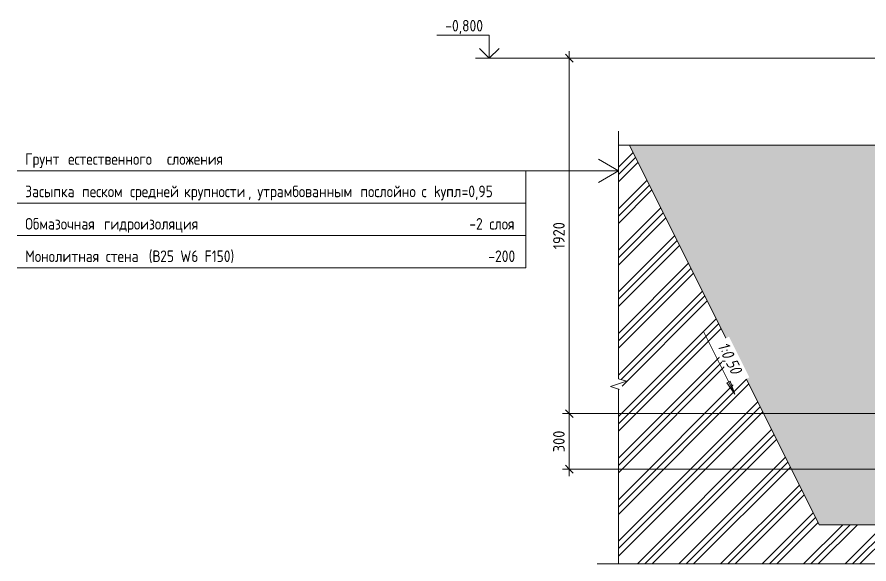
# Model space of a CAD drawing. Header units: millimetres. Extents: x 38448 to 77164, y -34879 to -200.
# Drawn here: x 54982 to 59586, y -3532 to -578 of the extents above; entities that cross this region are included whole.
import ezdxf

# ---------------------------------------------------------------- set-up
doc = ezdxf.new("R2010")
doc.units = ezdxf.units.MM
for name, color, linetype, lineweight in [('AA_Dim', 7, 'Continuous', 9), ('AA_Dim-25', 7, 'Continuous', 9), ('AA_Linii', 7, 'Continuous', 9), ('AA_Oformlenie', 7, 'Continuous', 9), ('AA_Vinoska', 7, 'Continuous', 9), ('AA_Visotnaya otmetka', 7, 'Continuous', 9), ('Gen_Dim', 7, 'Continuous', 9)]:
    doc.layers.add(name, color=color, linetype=linetype, lineweight=lineweight)
doc.styles.add('ISOCPEUR', font='isocpeur.TTF', dxfattribs={"width": 0.85, "height": 62.5})
doc.styles.add('ISOCPEUR_1', font='isocpeur.TTF', dxfattribs={"width": 0.9, "height": 62.5})
doc.styles.add('ISOCPEUR_I', font='isocpeui.ttf', dxfattribs={"width": 0.85, "height": 63.701923})
doc.dimstyles.new('01_Точн_3_знака__непрозр__1', dxfattribs={"dimscale": 304.8, "dimtxt": 62.672186, "dimasz": 0.139436, "dimexe": 0.123031, "dimexo": 0.082021, "dimgap": 0.020505, "dimtad": 1, "dimdec": 3, "dimrnd": 0.001, "dimdsep": 46, "dimtxsty": 'ISOCPEUR_1', "dimblk1": 'OBLIQUE', "dimblk2": 'OBLIQUE', "dimsah": 1, "dimcen": 0.09, "dimdle": 0.123031, "dimazin": 0, "dimtfac": 1, "dimtdec": 4, "dimtix": 1, "dimtmove": 0, "dimatfit": 3, "dimfxl": 1, "dimtvp": 1, "dimtfill": 1, "dimtolj": 1, "dimtzin": 0, "dimlwd": 18, "dimlwe": 18, "dimarcsym": 2})

# ---------------------------------------------------------------- blocks, each defined once
blk = doc.blocks.new('011_ЛинияОбрыва _ЭлУзла_Линия_ - Тип 1-3813961-Разрез 1 Опл')
at = {"layer": 'AA_Oformlenie'}
for p, q in [((39490.3, -1270), (39490.3, -2531.3)), ((39490.3, -2586.9), (39490.3, -3531.7))]:
    blk.add_line(p, q, dxfattribs=at)
blk = doc.blocks.new('011_ЛинияОбрыва _ЭлУзла_Линия_ - Тип 1-3813203-Разрез 1 Опл')
at = {"layer": 'AA_Oformlenie'}
for p, q in [((39375.3, -3531.7), (42642.7, -3531.7)), ((42698.3, -3531.7), (46098.4, -3531.7))]:
    blk.add_line(p, q, dxfattribs=at)
blk = doc.blocks.new('DIMBLOCK38-Разрез 1 Опл')
at = {"layer": 'AA_Dim-25', "lineweight": 30}
for p, q in [((57966.5, -800), (57945.2, -778.7)), ((57966.5, -800), (57987.7, -821.2)), ((57966.5, -2720), (57945.2, -2698.8)), ((57966.5, -2720), (57987.7, -2741.2))]:
    blk.add_line(p, q, dxfattribs=at)
at = {"layer": 'AA_Dim-25', "lineweight": 18}
for p, q in [((57966.5, -762.5), (57966.5, -2720)), ((59791.8, -800), (57929, -800)), ((57966.5, -800), (59791.8, -800)), ((59791.8, -2720), (57929, -2720)), ((57966.5, -2720), (59791.8, -2720))]:
    blk.add_line(p, q, dxfattribs=at)
at = {"layer": 'AA_Dim-25', "color": 0, "lineweight": 18, "insert": (57878.8, -1832.1), "char_height": 62.5, "width": 173.117, "attachment_point": 1, "rotation": 90, "line_spacing_factor": 1.135194, "style": 'ISOCPEUR_1', "bg_fill": 3, "box_fill_scale": 1.25, "bg_fill_color": 256, "bg_fill_true_color": 13158600, "bg_fill_transparency": 0}
blk.add_mtext('1920', dxfattribs=at)
blk = doc.blocks.new('_Oblique')
at = {"color": 0, "linetype": 'ByBlock', "lineweight": -2}
blk.add_line((-0.5, -0.5), (0.5, 0.5), dxfattribs=at)
blk = doc.blocks.new('DIMBLOCK39-Разрез 1 Опл')
at = {"layer": 'AA_Dim-25', "lineweight": 30}
for p, q in [((57966.5, -2720), (57945.2, -2698.8)), ((57966.5, -2720), (57987.7, -2741.2)), ((57966.5, -3020), (57945.2, -2998.8)), ((57966.5, -3020), (57987.7, -3041.2))]:
    blk.add_line(p, q, dxfattribs=at)
at = {"layer": 'AA_Dim-25', "lineweight": 18}
for p, q in [((59791.8, -2720), (57929, -2720)), ((57966.5, -2720), (57966.5, -3057.5)), ((57966.5, -2720), (59791.8, -2720)), ((59691.8, -3020), (57929, -3020)), ((57966.5, -3020), (59691.8, -3020))]:
    blk.add_line(p, q, dxfattribs=at)
at = {"layer": 'AA_Dim-25', "color": 0, "lineweight": 18, "insert": (57878.8, -2928.5), "char_height": 62.5, "width": 140.48, "attachment_point": 1, "rotation": 90, "line_spacing_factor": 1.135194, "style": 'ISOCPEUR_1', "bg_fill": 3, "box_fill_scale": 1.25, "bg_fill_color": 256, "bg_fill_true_color": 13158600, "bg_fill_transparency": 0}
blk.add_mtext('300', dxfattribs=at)
blk = doc.blocks.new('Высотные отметки - Стрелка вверх-400292-Разрез 1 Опл')
at = {"layer": 'AA_Vinoska'}
for p, q in [((46531.7, -1215), (46814.2, -1215)), ((46531.7, -1340), (46531.7, -1215)), ((46531.7, -1340), (46478.6, -1287)), ((46531.7, -1340), (46584.7, -1287)), ((46456.7, -1340), (46606.7, -1340))]:
    blk.add_line(p, q, dxfattribs=at)
blk = doc.blocks.new('010_Флажок - Бок Стена без засыпки-3814673-Разрез 1 Опл')
at = {"layer": 'AA_Vinoska'}
for p, q in [((39490.3, -1408.3), (39382, -1345.8)), ((36240.3, -1408.3), (38990.3, -1408.3)), ((39490.3, -1408.3), (38990.3, -1408.3)), ((38990.3, -1583.3), (38990.3, -1408.3)), ((39490.3, -1408.3), (39382, -1470.8)), ((36240.3, -1583.3), (38990.3, -1583.3)), ((38990.3, -1758.3), (38990.3, -1583.3)), ((36240.3, -1758.3), (38990.3, -1758.3)), ((38990.3, -1933.3), (38990.3, -1758.3)), ((36240.3, -1933.3), (38990.3, -1933.3))]:
    blk.add_line(p, q, dxfattribs=at)

msp = doc.modelspace()

# ---------------------------------------------------------------- hatches: boundary and pattern name
at = {"layer": 'AA_Oformlenie'}
h = msp.add_hatch(dxfattribs=at)
h.set_pattern_fill('FP_10', color=250, style=0, pattern_type=2)
h.set_pattern_definition([(45, (61257.69, -1995), (-112.253, 112.253), []), (45, (61297.37, -1995), (0, 224.5064), []), (45, (61218, -1995), (0, 224.5064), [])])
h.paths.add_polyline_path([(61534.048, -3531.7342), (64840.2, -3531.7342), (64840.2, -2777.5), (64796.8988, -2763.75), (64840.2, -2750), (64820.5737, -2750), (64820.5737, -2721.8457), (64840.2, -2721.8457), (64840.2, -1640), (64721.8122, -1640), (63881.8122, -3320), (59316.8122, -3320), (58291.8122, -1270), (58232.0327, -1270), (58232.0327, -2531.267), (58275.334, -2545.017), (58232.0327, -2558.767), (58251.659, -2558.767), (58251.659, -2586.9213), (58232.0327, -2586.9213), (58232.0327, -3531.7342), (61384.4352, -3531.7342), (61398.1852, -3488.4329), (61411.9352, -3531.7342), (61411.9352, -3512.1079), (61440.0895, -3512.1079), (61440.0895, -3531.7342)])
h = msp.add_hatch(dxfattribs=at)
h.set_pattern_fill('FP_9', color=250, style=0, pattern_type=2)
h.set_pattern_definition([(0, (61257.686, -1995), (101.6, 25.4), [8.382, -67.818, 8.382, -67.818, -406.4]), (0, (61257.686, -1995), (101.6, 25.4), [-152.4, 8.382, -144.018, 8.382, -67.818, -177.8]), (0, (61257.686, -1995), (101.6, 25.4), [-381, 8.382, -42.418, 8.382, -118.618]), (120, (61295.786, -1982.3), (-72.79705, 75.28818), [8.382, -67.818, 8.382, -67.818, -406.4]), (120, (61295.786, -1982.3), (-72.79705, 75.28818), [-152.4, 8.382, -144.018, 8.382, -67.818, -177.8]), (120, (61295.786, -1982.3), (-72.79705, 75.28818), [-381, 8.382, -42.418, 8.382, -118.618]), (240, (61308.486, -1931.5), (-28.80295, -100.68818), [8.382, -67.818, 8.382, -67.818, -406.4]), (240, (61308.486, -1931.5), (-28.80295, -100.68818), [-152.4, 8.382, -144.018, 8.382, -67.818, -177.8]), (240, (61308.486, -1931.5), (-28.80295, -100.68818), [-381, 8.382, -42.418, 8.382, -118.618])])
h.paths.add_polyline_path([(59316.8122, -3320), (63881.8122, -3320), (64721.8122, -1640), (63381.8122, -1640), (63381.8122, -3020), (63481.8122, -3020), (63481.8122, -3120), (59716.8122, -3120), (59716.8122, -3020), (59816.8122, -3020), (59816.8122, -1270), (58291.8122, -1270)])

# ---------------------------------------------------------------- linework, layer by layer
at = {"layer": 'AA_Linii'}
for p, q in [((58291.8122, -1270), (58232.0327, -1270)), ((59816.8122, -1270), (58291.8122, -1270)), ((58291.8122, -1270), (59316.8122, -3320)), ((59316.8122, -3320), (58291.8122, -1270)), ((59316.8122, -3320), (63881.8122, -3320)), ((63881.8122, -3320), (59316.8122, -3320))]:
    msp.add_line(p, q, dxfattribs=at)
at = {"layer": 'AA_Vinoska'}
for p, q in [((58232.0327, -1270), (58232.0327, -1195)), ((58232.0327, -2531.267), (58275.334, -2545.017)), ((58188.7076, -2572.8442), (58232.0327, -2558.767)), ((58232.0327, -2586.9213), (58188.7076, -2572.8442)), ((58275.334, -2545.017), (58232.0327, -2558.767))]:
    msp.add_line(p, q, dxfattribs=at)
at = {"layer": 'AA_Visotnaya otmetka'}
msp.add_line((57830.4804, -800), (57533.8556, -800), dxfattribs=at)

# ---------------------------------------------------------------- block references
at = {"layer": 'AA_Oformlenie'}
for name in ['011_ЛинияОбрыва _ЭлУзла_Линия_ - Тип 1-3813961-Разрез 1 Опл', '011_ЛинияОбрыва _ЭлУзла_Линия_ - Тип 1-3813203-Разрез 1 Опл']:
    msp.add_blockref(name, (18741.7506, 0), dxfattribs=at)
at = {"layer": 'AA_Visotnaya otmetka', "extrusion": (0, 0, -1)}
msp.add_blockref('Высотные отметки - Стрелка вверх-400292-Разрез 1 Опл', (-104065.5375, 540), dxfattribs=at)

# ---------------------------------------------------------------- next in the draw order: texts
at = {"layer": 'AA_Visotnaya otmetka', "insert": (57296.3975, -593.5801), "char_height": 62.5, "width": 239.899334, "attachment_point": 1, "line_spacing_factor": 1.135194, "style": 'ISOCPEUR', "bg_fill": 3, "box_fill_scale": 1.25, "bg_fill_color": 256, "bg_fill_true_color": 13158600, "bg_fill_transparency": 0}
msp.add_mtext('-0,800', dxfattribs=at)
at = {"layer": 'Gen_Dim', "insert": (58822.3155, -2325.4857), "char_height": 63.70192, "width": 213.57809, "attachment_point": 1, "rotation": 296.5650512, "line_spacing_factor": 1.135194, "style": 'ISOCPEUR_I', "bg_fill": 3, "box_fill_scale": 1.25, "bg_fill_color": 256, "bg_fill_true_color": 13158600, "bg_fill_transparency": 0}
msp.add_mtext('1:0,50', dxfattribs=at)

# ---------------------------------------------------------------- next in the draw order: hatches: boundary and pattern name
at = {"layer": 'Gen_Dim'}
msp.add_hatch(color=256, dxfattribs=at).paths.add_polyline_path([(58860.561, -2615.4891), (58818.1885, -2552.8228), (58835.8515, -2543.9913)])

# ---------------------------------------------------------------- next in the draw order: linework, layer by layer
for p, q in [((58692.8559, -2280.0789), (58860.561, -2615.4891)), ((58818.1885, -2552.8228), (58835.8515, -2543.9913)), ((58860.561, -2615.4891), (58818.1885, -2552.8228)), ((58835.8515, -2543.9913), (58860.561, -2615.4891))]:
    msp.add_line(p, q, dxfattribs=at)

# ---------------------------------------------------------------- next in the draw order: dimensions: what is measured, and where the dimension line sits
at = {"layer": 'AA_Dim', "lineweight": 18}
dim = msp.add_linear_dim(base=(57966.458, -2720), p1=(59816.8122, -800), p2=(59816.8122, -2720), angle=90, dimstyle='01_Точн_3_знака__непрозр__1', override={"dimpost": '<>', "dimfxl": 1920}, dxfattribs=at)
dim.commit()
dim.dimension.update_dxf_attribs({"geometry": 'DIMBLOCK38-Разрез 1 Опл', "text_midpoint": (57928.958, -1760)})

# ---------------------------------------------------------------- next in the draw order: linework, layer by layer
at = {"layer": 'AA_Visotnaya otmetka'}
msp.add_line((59917.0823, -800), (57830.4804, -800), dxfattribs=at)

# ---------------------------------------------------------------- next in the draw order: block references
at = {"layer": 'AA_Vinoska'}
msp.add_blockref('010_Флажок - Бок Стена без засыпки-3814673-Разрез 1 Опл', (18741.7506, 0), dxfattribs=at)

# ---------------------------------------------------------------- next in the draw order: dimensions: what is measured, and where the dimension line sits
at = {"layer": 'AA_Dim', "lineweight": 18}
dim = msp.add_linear_dim(base=(57966.458, -3020), p1=(59816.8122, -2720), p2=(59716.8122, -3020), angle=90, dimstyle='01_Точн_3_знака__непрозр__1', override={"dimpost": '<>', "dimfxl": 316.227766}, dxfattribs=at)
dim.commit()
dim.dimension.update_dxf_attribs({"geometry": 'DIMBLOCK39-Разрез 1 Опл', "text_midpoint": (57928.958, -2870)})

# ---------------------------------------------------------------- next in the draw order: texts
at = {"layer": 'AA_Vinoska', "char_height": 62.5, "attachment_point": 1, "style": 'ISOCPEUR', "bg_fill": 3, "box_fill_scale": 1.25, "bg_fill_color": 256, "bg_fill_true_color": 13158600, "bg_fill_transparency": 0}
for s, insert, width in [('Грунт', (55025.9755, -1313.5075), 241.909203), ('Засыпка', (55025.9755, -1488.5075), 333.902844), ('Обмазочная', (55025.9755, -1663.5075), 477.004062), ('-2 ', (57426.1341, -1663.5075), 131.176117), ('Монолитная', (55025.9755, -1838.5075), 488.929164), ('-200', (57528.7716, -1838.5075), 183.987281)]:
    msp.add_mtext(s, dxfattribs=dict(at, insert=insert, width=width))

# ---------------------------------------------------------------- next in the draw order: texts
for s, insert, width in [('\\fISOCPEUR|b0|i0|c204|p34|;\\W.85; ', (55225.5706, -1313.5075), 39.182477), ('\\fISOCPEUR|b0|i0|c204|p34|;\\W.85; ', (55301.4729, -1488.5075), 39.182477), ('\\fISOCPEUR|b0|i0|c204|p34|;\\W.85; ', (55419.5432, -1663.5075), 39.182477), ('слоя', (57534.3652, -1663.5075), 177.172937), ('\\fISOCPEUR|b0|i0|c204|p34|;\\W.85; ', (55429.3824, -1838.5075), 39.182477)]:
    msp.add_mtext(s, dxfattribs=dict(at, insert=insert, width=width))

# ---------------------------------------------------------------- next in the draw order: texts
for s, insert, width in [('естественного', (55257.8993, -1313.5075), 608.18018), ('песком', (55333.8017, -1488.5075), 274.277336), ('гидроизоляция', (55451.872, -1663.5075), 599.66225), ('стена', (55461.7112, -1838.5075), 240.205617)]:
    msp.add_mtext(s, dxfattribs=dict(at, insert=insert, width=width))

# ---------------------------------------------------------------- next in the draw order: texts
for s, insert, width in [('\\fISOCPEUR|b0|i0|c204|p34|;\\W.85; ', (55759.6982, -1313.5075), 39.182477), ('\\fISOCPEUR|b0|i0|c204|p34|;\\W.85; ', (55560.1031, -1488.5075), 39.182477), (' (', (55659.9006, -1838.5075), 64.736266)]:
    msp.add_mtext(s, dxfattribs=dict(at, insert=insert, width=width))

# ---------------------------------------------------------------- next in the draw order: texts
for s, insert, width in [('сложения', (55792.0269, -1313.5075), 373.08532), ('средней', (55592.4319, -1488.5075), 315.163398), ('\\fISOCPEUR|b0|i0|c204|p34|;\\W.85;В', (55713.3134, -1838.5075), 51.107578)]:
    msp.add_mtext(s, dxfattribs=dict(at, insert=insert, width=width))

# ---------------------------------------------------------------- next in the draw order: texts
for s, insert, width in [('\\fISOCPEUR|b0|i0|c204|p34|;\\W.85; ', (55852.4677, -1488.5075), 39.182477), ('25 W6 F150)', (55755.4814, -1838.5075), 483.818406)]:
    msp.add_mtext(s, dxfattribs=dict(at, insert=insert, width=width))

# ---------------------------------------------------------------- next in the draw order: texts
at = {"layer": 'AA_Vinoska', "insert": (55884.7965, -1488.5075), "char_height": 62.5, "width": 419.082141, "attachment_point": 1, "style": 'ISOCPEUR', "bg_fill": 3, "box_fill_scale": 1.25, "bg_fill_color": 256, "bg_fill_true_color": 13158600, "bg_fill_transparency": 0}
msp.add_mtext('крупности', dxfattribs=at)

# ---------------------------------------------------------------- next in the draw order: texts
at = {"layer": 'AA_Vinoska', "insert": (56230.5738, -1488.5075), "char_height": 62.5, "width": 61.329094, "attachment_point": 1, "style": 'ISOCPEUR', "bg_fill": 3, "box_fill_scale": 1.25, "bg_fill_color": 256, "bg_fill_true_color": 13158600, "bg_fill_transparency": 0}
msp.add_mtext(', ', dxfattribs=at)

# ---------------------------------------------------------------- next in the draw order: texts
at = {"layer": 'AA_Vinoska', "insert": (56281.1754, -1488.5075), "char_height": 62.5, "width": 635.437555, "attachment_point": 1, "style": 'ISOCPEUR', "bg_fill": 3, "box_fill_scale": 1.25, "bg_fill_color": 256, "bg_fill_true_color": 13158600, "bg_fill_transparency": 0}
msp.add_mtext('утрамбованным', dxfattribs=at)

# ---------------------------------------------------------------- next in the draw order: texts
at = {"layer": 'AA_Vinoska', "insert": (56805.4638, -1488.5075), "char_height": 62.5, "width": 39.182477, "attachment_point": 1, "style": 'ISOCPEUR', "bg_fill": 3, "box_fill_scale": 1.25, "bg_fill_color": 256, "bg_fill_true_color": 13158600, "bg_fill_transparency": 0}
msp.add_mtext('\\fISOCPEUR|b0|i0|c204|p34|;\\W.85; ', dxfattribs=at)

# ---------------------------------------------------------------- next in the draw order: texts
at = {"layer": 'AA_Vinoska', "insert": (56837.7926, -1488.5075), "char_height": 62.5, "width": 361.160219, "attachment_point": 1, "style": 'ISOCPEUR', "bg_fill": 3, "box_fill_scale": 1.25, "bg_fill_color": 256, "bg_fill_true_color": 13158600, "bg_fill_transparency": 0}
msp.add_mtext('послойно', dxfattribs=at)

# ---------------------------------------------------------------- next in the draw order: texts
at = {"layer": 'AA_Vinoska', "insert": (57135.7795, -1488.5075), "char_height": 62.5, "width": 39.182477, "attachment_point": 1, "style": 'ISOCPEUR', "bg_fill": 3, "box_fill_scale": 1.25, "bg_fill_color": 256, "bg_fill_true_color": 13158600, "bg_fill_transparency": 0}
msp.add_mtext('\\fISOCPEUR|b0|i0|c204|p34|;\\W.85; ', dxfattribs=at)

# ---------------------------------------------------------------- next in the draw order: texts
at = {"layer": 'AA_Vinoska', "insert": (57168.1083, -1488.5075), "char_height": 62.5, "width": 39.182477, "attachment_point": 1, "style": 'ISOCPEUR', "bg_fill": 3, "box_fill_scale": 1.25, "bg_fill_color": 256, "bg_fill_true_color": 13158600, "bg_fill_transparency": 0}
msp.add_mtext('\\fISOCPEUR|b0|i0|c204|p34|;\\W.85;с', dxfattribs=at)

# ---------------------------------------------------------------- next in the draw order: texts
at = {"layer": 'AA_Vinoska', "insert": (57200.4371, -1488.5075), "char_height": 62.5, "width": 85.179297, "attachment_point": 1, "style": 'ISOCPEUR', "bg_fill": 3, "box_fill_scale": 1.25, "bg_fill_color": 256, "bg_fill_true_color": 13158600, "bg_fill_transparency": 0}
msp.add_mtext(' k', dxfattribs=at)

# ---------------------------------------------------------------- next in the draw order: texts
at = {"layer": 'AA_Vinoska', "insert": (57270.717, -1488.5075), "char_height": 62.5, "width": 137.990461, "attachment_point": 1, "style": 'ISOCPEUR', "bg_fill": 3, "box_fill_scale": 1.25, "bg_fill_color": 256, "bg_fill_true_color": 13158600, "bg_fill_transparency": 0}
msp.add_mtext('упл', dxfattribs=at)

# ---------------------------------------------------------------- next in the draw order: texts
at = {"layer": 'AA_Vinoska', "insert": (57384.5706, -1488.5075), "char_height": 62.5, "width": 206.133898, "attachment_point": 1, "style": 'ISOCPEUR', "bg_fill": 3, "box_fill_scale": 1.25, "bg_fill_color": 256, "bg_fill_true_color": 13158600, "bg_fill_transparency": 0}
msp.add_mtext('=0,95', dxfattribs=at)

doc.saveas('drawing.dxf')
